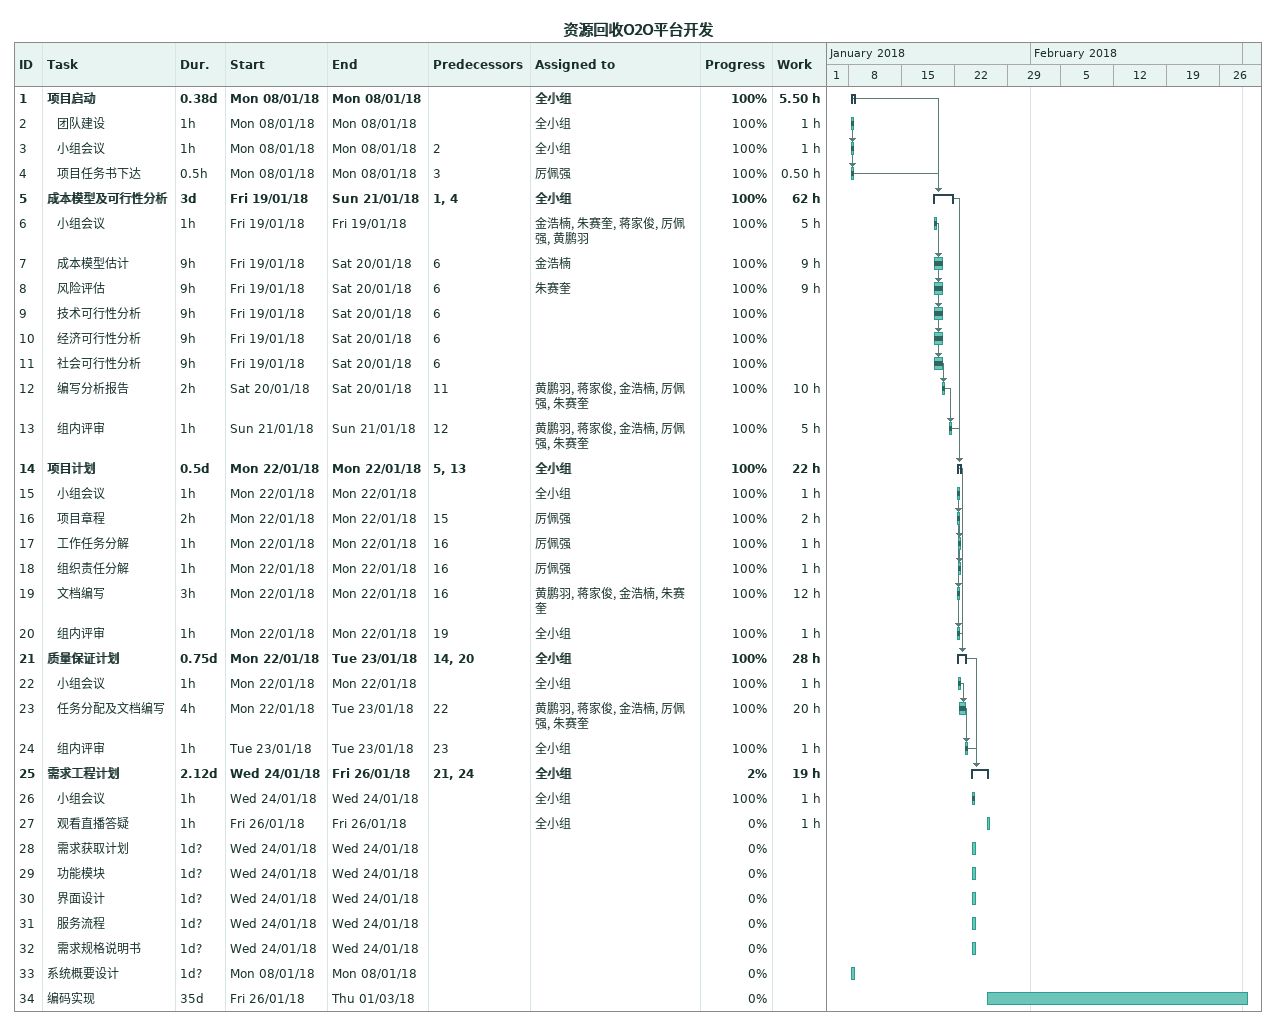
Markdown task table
资源回收O2O平台开发

| ID | Level | Task | Duration | Start | Finish | Predecessors | Resources | % complete | Work (h) |
|---|---|---|---|---|---|---|---|---|---|
| 1 | 1 | **项目启动** | 0.38d | 2018-01-08 | 2018-01-08 |  | 全小组 | 100 | 5.50 |
| 2 | 2 | 团队建设 | 1h | 2018-01-08 | 2018-01-08 |  | 全小组 | 100 | 1 |
| 3 | 2 | 小组会议 | 1h | 2018-01-08 | 2018-01-08 | 2 | 全小组 | 100 | 1 |
| 4 | 2 | 项目任务书下达 | 0.5h | 2018-01-08 | 2018-01-08 | 3 | 厉佩强 | 100 | 0.50 |
| 5 | 1 | **成本模型及可行性分析** | 3d | 2018-01-19 | 2018-01-21 | 1, 4 | 全小组 | 100 | 62 |
| 6 | 2 | 小组会议 | 1h | 2018-01-19 | 2018-01-19 |  | 金浩楠, 朱赛奎, 蒋家俊, 厉佩强, 黄鹏羽 | 100 | 5 |
| 7 | 2 | 成本模型估计 | 9h | 2018-01-19 | 2018-01-20 | 6 | 金浩楠 | 100 | 9 |
| 8 | 2 | 风险评估 | 9h | 2018-01-19 | 2018-01-20 | 6 | 朱赛奎 | 100 | 9 |
| 9 | 2 | 技术可行性分析 | 9h | 2018-01-19 | 2018-01-20 | 6 |  | 100 |  |
| 10 | 2 | 经济可行性分析 | 9h | 2018-01-19 | 2018-01-20 | 6 |  | 100 |  |
| 11 | 2 | 社会可行性分析 | 9h | 2018-01-19 | 2018-01-20 | 6 |  | 100 |  |
| 12 | 2 | 编写分析报告 | 2h | 2018-01-20 | 2018-01-20 | 11 | 黄鹏羽, 蒋家俊, 金浩楠, 厉佩强, 朱赛奎 | 100 | 10 |
| 13 | 2 | 组内评审 | 1h | 2018-01-21 | 2018-01-21 | 12 | 黄鹏羽, 蒋家俊, 金浩楠, 厉佩强, 朱赛奎 | 100 | 5 |
| 14 | 1 | **项目计划** | 0.5d | 2018-01-22 | 2018-01-22 | 5, 13 | 全小组 | 100 | 22 |
| 15 | 2 | 小组会议 | 1h | 2018-01-22 | 2018-01-22 |  | 全小组 | 100 | 1 |
| 16 | 2 | 项目章程 | 2h | 2018-01-22 | 2018-01-22 | 15 | 厉佩强 | 100 | 2 |
| 17 | 2 | 工作任务分解 | 1h | 2018-01-22 | 2018-01-22 | 16 | 厉佩强 | 100 | 1 |
| 18 | 2 | 组织责任分解 | 1h | 2018-01-22 | 2018-01-22 | 16 | 厉佩强 | 100 | 1 |
| 19 | 2 | 文档编写 | 3h | 2018-01-22 | 2018-01-22 | 16 | 黄鹏羽, 蒋家俊, 金浩楠, 朱赛奎 | 100 | 12 |
| 20 | 2 | 组内评审 | 1h | 2018-01-22 | 2018-01-22 | 19 | 全小组 | 100 | 1 |
| 21 | 1 | **质量保证计划** | 0.75d | 2018-01-22 | 2018-01-23 | 14, 20 | 全小组 | 100 | 28 |
| 22 | 2 | 小组会议 | 1h | 2018-01-22 | 2018-01-22 |  | 全小组 | 100 | 1 |
| 23 | 2 | 任务分配及文档编写 | 4h | 2018-01-22 | 2018-01-23 | 22 | 黄鹏羽, 蒋家俊, 金浩楠, 厉佩强, 朱赛奎 | 100 | 20 |
| 24 | 2 | 组内评审 | 1h | 2018-01-23 | 2018-01-23 | 23 | 全小组 | 100 | 1 |
| 25 | 1 | **需求工程计划** | 2.12d | 2018-01-24 | 2018-01-26 | 21, 24 | 全小组 | 2 | 19 |
| 26 | 2 | 小组会议 | 1h | 2018-01-24 | 2018-01-24 |  | 全小组 | 100 | 1 |
| 27 | 2 | 观看直播答疑 | 1h | 2018-01-26 | 2018-01-26 |  | 全小组 | 0 | 1 |
| 28 | 2 | 需求获取计划 | 1d? | 2018-01-24 | 2018-01-24 |  |  | 0 |  |
| 29 | 2 | 功能模块 | 1d? | 2018-01-24 | 2018-01-24 |  |  | 0 |  |
| 30 | 2 | 界面设计 | 1d? | 2018-01-24 | 2018-01-24 |  |  | 0 |  |
| 31 | 2 | 服务流程 | 1d? | 2018-01-24 | 2018-01-24 |  |  | 0 |  |
| 32 | 2 | 需求规格说明书 | 1d? | 2018-01-24 | 2018-01-24 |  |  | 0 |  |
| 33 | 1 | 系统概要设计 | 1d? | 2018-01-08 | 2018-01-08 |  |  | 0 |  |
| 34 | 1 | 编码实现 | 35d | 2018-01-26 | 2018-03-01 |  |  | 0 |  |
